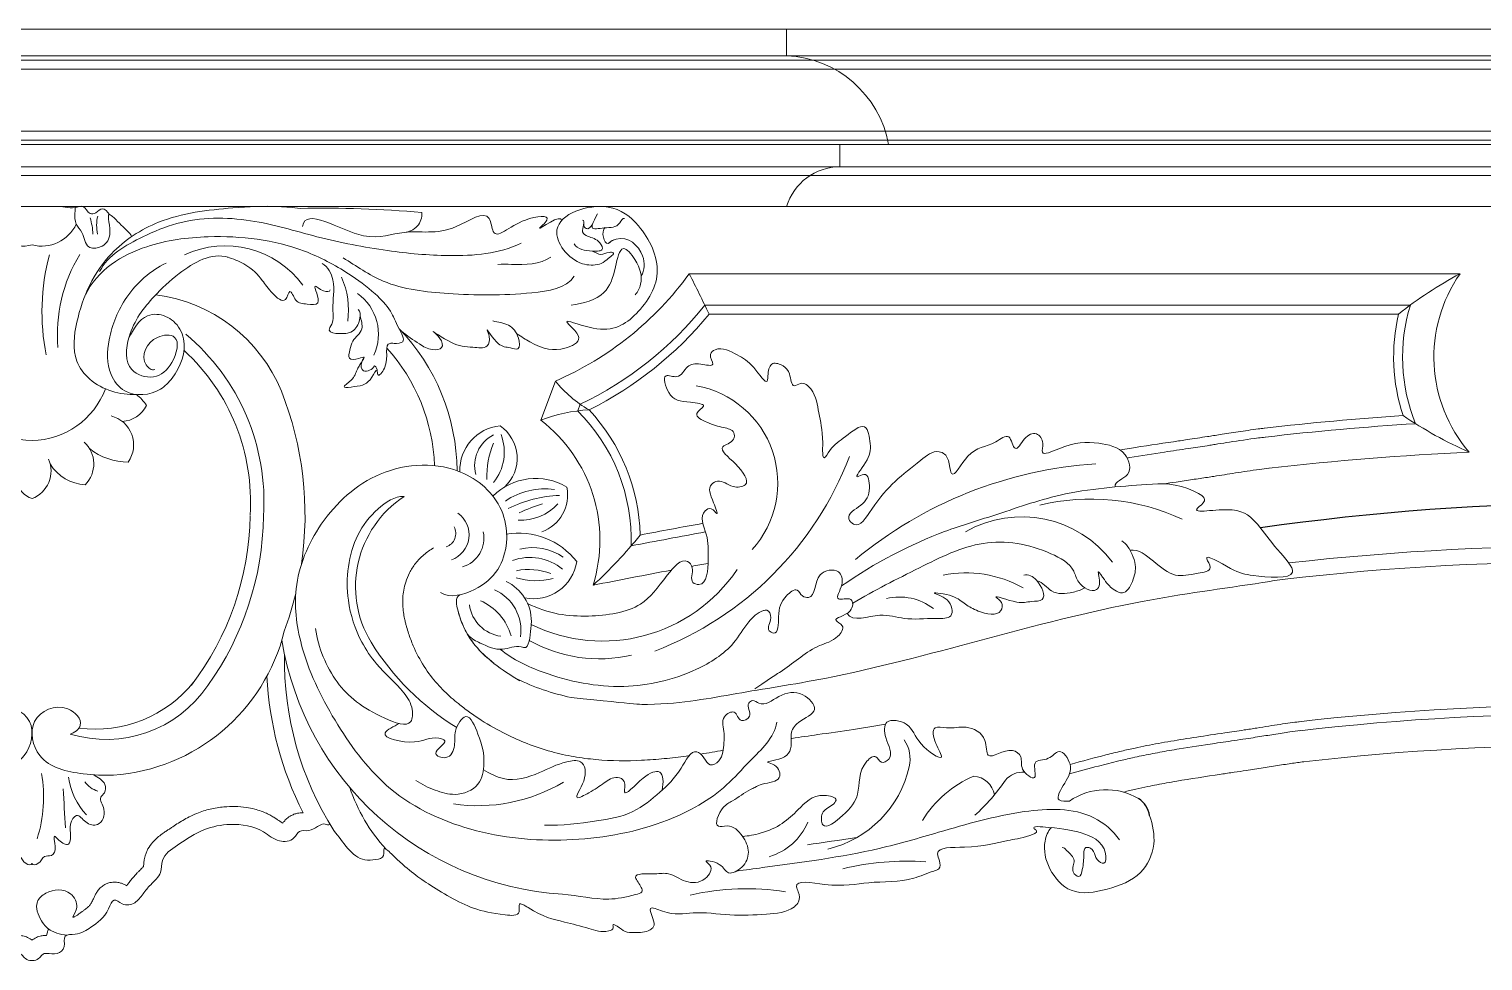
# Model space of a CAD drawing. Header units: millimetres. Extents: x 1778 to 4162, y -1209 to 580.
# Drawn here: x 2642.9 to 3000, y -200.2 to 28.7 of the extents above; entities that cross this region are included whole.
import ezdxf

# ---------------------------------------------------------------- set-up
doc = ezdxf.new("R2010")
doc.units = ezdxf.units.MM
doc.layers.add('ceco.net 173', color=7, linetype='Continuous')

msp = doc.modelspace()

# ---------------------------------------------------------------- linework, layer by layer
at = {"layer": 'ceco.net 173', "lineweight": 5}
for p, q in [((1802.56, 28.67), (2643.62, 28.67)), ((3484.69, 28.67), (2643.62, 28.67)), ((2828.98, 28.67), (2828.98, 22.12)), ((1802.56, 22.12), (2643.62, 22.12)), ((3484.69, 22.12), (2643.62, 22.12)), ((1790.82, 18.82), (2643.62, 18.82)), ((1796.05, 21.02), (2643.62, 21.02)), ((3491.2, 21.02), (2643.62, 21.02)), ((3496.43, 18.82), (2643.62, 18.82)), ((1778.33, 3.62), (2643.62, 3.62)), ((3508.91, 3.62), (2643.62, 3.62)), ((1777.51, 0.32), (2643.62, 0.32)), ((1777.73, 1.42), (2643.62, 1.42)), ((3509.52, 1.42), (2643.62, 1.42)), ((3509.74, 0.32), (2643.62, 0.32)), ((2842.06, 0.32), (2842.06, -5.13)), ((1789.48, -5.13), (2643.62, -5.13)), ((3497.77, -5.13), (2643.62, -5.13)), ((1796.8, -7.33), (2643.62, -7.33)), ((3490.45, -7.33), (2643.62, -7.33)), ((1802.56, -14.93), (2643.62, -14.93)), ((3484.69, -14.93), (2643.62, -14.93)), ((2782.01, -17.61), (2782.53, -16.74)), ((2994.4, -31.43), (2805.06, -31.43)), ((2982.2, -39.13), (2808.88, -39.13)), ((2979.32, -41.33), (2809.93, -41.33)), ((2772.18, -57.78), (2768.59, -67.39)), ((2778.27, -63.47), (2777.66, -65.12))]:
    msp.add_line(p, q, dxfattribs=at)
for centre, radius, start, end in [((2827.84, -4.49), 26.64, 10.4166, 87.5296), ((2842.24, -18.99), 13.87, 90.7462, 162.9362), ((2641.81, -22.45), 16.79, 2.5758, 16.4832), ((2669.62, -19.57), 10.12, 166.8006, 192.1372), ((2715.2, -292.86), 277.53, 84.9996, 91.1708), ((2734.83, -16.7), 4.57, 272.7983, 4.0128), ((2641.3, -15.17), 9.47, 205.3273, 284.2264), ((2645.95, -15.17), 9.47, 255.7736, 334.6727), ((2780.15, -19.37), 1.01, 169.3625, 268.8439), ((2778.72, -17.76), 2.97, 298.3598, 335.1253), ((2691.1, -48.21), 23.63, 36.1765, 115.1086), ((2700.94, -40.8), 54.87, 165.2219, 191.1192), ((2688.04, -46.41), 38.19, 148.8834, 184.7243), ((2740.87, 14.97), 79.2, 293.2829, 324.1391), ((2460.38, -207.28), 386.95, 25.3968, 27.0308), ((3041.71, -119.9), 100.33, 118.1362, 128.4496), ((3023.85, -51.89), 35.86, 145.2083, 220.7135), ((2701.66, -40.35), 19.71, 351.9871, 24.1238), ((2669.18, -74.81), 38.53, 22.1121, 82.7672), ((2716.37, -46.31), 12.36, 335.3649, 54.4556), ((2740.87, 14.97), 86.9, 295.4932, 321.4998), ((3023.85, -51.89), 43.56, 162.9631, 202.0763), ((2740.87, 14.97), 89.1, 296.3786, 320.8142), ((3023.85, -51.89), 45.76, 166.6541, 198.2951), ((2647.04, -87.36), 53.56, 356.1743, 50.1102), ((2697.24, -80.14), 50.78, 0.396, 44.0432), ((2697.24, -80.14), 45.28, 2.0035, 42.2574), ((2647.04, -87.36), 50.26, 356.1743, 47.5569), ((2726.95, -55.27), 1.46, 354.5335, 57.7234), ((2643.87, -52.86), 19.51, 200.5131, 269.2913), ((2643.38, -52.86), 19.51, 270.7087, 339.4869), ((2628.32, -90.71), 82.37, 351.5751, 21.6603), ((2795.07, -39.35), 29.39, 218.8269, 240.1813), ((2802.54, -82.84), 24.27, 317.692, 79.9029), ((2665.52, -60.75), 6.94, 272.1303, 333.9729), ((2662.39, -69.87), 11.16, 32.9622, 51.8331), ((2661.24, -73.45), 7.34, 324.9114, 75.5629), ((2782.85, -105.06), 40.28, 93.4059, 110.7313), ((2745.96, -96.86), 37.16, 342.6632, 52.481), ((2745.96, -96.86), 44.86, 358.2088, 45.0445), ((2745.96, -96.86), 47.06, 1.5337, 42.8598), ((3025.43, -746.51), 681.74, 93.78714, 96.66011), ((3039.54, 21.15), 105.53, 235.9146, 246.0281), ((2759.61, -79.65), 10.9, 95.3228, 182.1679), ((2760.9, -78.59), 8.55, 117.5274, 194.2754), ((2747.67, -75.22), 11.96, 321.273, 20.9032), ((2753.18, -76.74), 9.61, 312.4319, 55.746), ((3025.43, -746.51), 679.54, 93.53913, 96.66011), ((2651.57, -78.15), 7.23, 315.0504, 47.7463), ((2667.25, -62.29), 15.38, 231.8873, 270.0425), ((2775.82, -81.05), 20.46, 156.864, 182.5098), ((2646.31, -79.83), 7.35, 156.8362, 248.5384), ((2640.94, -79.83), 7.35, 291.4616, 23.1638), ((2657.23, -72.54), 10.73, 211.5854, 267.125), ((2767.16, -46.83), 82.68, 290.8396, 339.1138), ((2911.69, -181.05), 103.16, 93.7359, 129.6297), ((3025.43, -746.51), 671.84, 92.45367, 96.66011), ((2767.33, -96.59), 14.88, 59.0072, 134.8445), ((2769.61, -101.33), 17.08, 82.0872, 124.6027), ((2765.47, -85.74), 9.71, 290.1796, 11.315), ((2749.61, -108.26), 26.5, 123.3549, 211.1268), ((2774.29, -116.48), 30.61, 92.0729, 116.5344), ((2763.59, -79.29), 12.67, 267.4723, 316.7957), ((2782.17, -131.35), 45.33, 106.862, 114.5993), ((2903.67, -140.19), 53.43, 65.149, 103.5571), ((2627.21, -89.95), 69.98, 322.5498, 359.2274), ((2627.21, -89.95), 73.28, 324.4189, 359.2274), ((2744.42, -95.54), 6.55, 289.9395, 54.2336), ((3158.23, -2011.35), 1950.25, 100.33262, 100.7936), ((2886.73, -118.99), 27.86, 36.9176, 119.703), ((2744.28, -95.24), 3.44, 288.4941, 29.1517), ((2747.23, -96.37), 7.39, 286.7331, 11.9249), ((2763.15, -113.25), 18.1, 37.9255, 99.7336), ((2707.87, -27.32), 109.14, 312.3821, 321.2693), ((3158.23, -2011.35), 1948.05, 100.32564, 100.87197), ((2766.65, -111.59), 12.9, 54.5642, 104.2695), ((3026, -756.95), 658.63, 82.47112, 96.42256), ((2765.9, -113.77), 12.65, 50.4293, 109.6167), ((2766.8, -100.5), 10.75, 258.4914, 351.3187), ((3158.23, -2011.35), 1940.35, 100.34847, 100.46869), ((3026, -756.95), 654.78, 82.47112, 96.60341), ((2755.42, -116.82), 10.88, 359.7779, 64.5835), ((2767.37, -90.38), 16.45, 252.8468, 284.9724), ((2765.63, -119.71), 15.64, 69.5258, 101.148), ((2783.82, -81.89), 39.76, 243.7397, 326.0742), ((3158.23, -2011.35), 1940.35, 100.61887, 101.19745), ((2873.09, -133.16), 28.26, 60.3707, 101.5854), ((2628.32, -90.71), 82.37, 339.7312, 346.4719), ((2752.73, -119.1), 11.01, 352.3138, 65.9081), ((2760.02, -111.53), 9.04, 187.9144, 262.1322), ((2748.42, -123.99), 13.37, 15.6053, 66.4874), ((2856.66, -124.71), 13.88, 52.7203, 103.2022), ((2660.36, -108.12), 46.58, 273.9855, 346.1796), ((2778.63, -109.37), 74.63, 189.3314, 266.3838), ((2784.56, -126.2), 78.93, 179.082, 212.1563), ((2781.62, -88.03), 64.37, 211.8123, 238.4574), ((2782.98, -91.16), 34.86, 240.4162, 283.0423), ((2659.12, -112.17), 31.13, 262.6313, 321.2471), ((2784.56, -126.2), 83.33, 182.8079, 206.8339), ((2787.34, -80.52), 56.12, 243.8806, 258.4147), ((2661.81, -115.57), 30.24, 252.9769, 325.7494), ((3026, -756.95), 619.58, 82.47112, 96.60341), ((3026, -756.95), 617.38, 82.47112, 96.60341), ((2850.96, -150.63), 8.36, 346.9952, 34.5902), ((3026, -756.95), 609.68, 82.47112, 96.60341), ((2832.9, -146.58), 26.88, 283.4221, 347.2542), ((2613.42, -159.98), 33.06, 342.0108, 10.1053), ((2669.43, -152.77), 17, 187.7907, 223.0211), ((2661.79, -152.38), 6.47, 216.4571, 251.9806), ((2753.11, -120.78), 41.31, 261.6611, 300.6631), ((2886.07, -180.43), 27.93, 113.4598, 148.1611), ((2874.5, -160.41), 5.62, 10.0727, 85.3909), ((2844.08, -129.62), 46.7, 311.7749, 325.8803), ((2887.02, -159.45), 5.62, 85.6436, 139.6911), ((3188.97, -130.38), 538.39, 182.9306, 183.9548), ((2761.79, -144.33), 42.24, 198.3575, 222.2014), ((2907.41, -173.82), 15.67, 59.2013, 124.9213), ((2820.28, -160.06), 15.22, 286.9235, 336.4686), ((2858.52, -241.9), 66.2, 85.9791, 103.742), ((2819.14, -245.58), 63.09, 81.2643, 102.6631)]:
    msp.add_arc(centre, radius, start, end, dxfattribs=at)
at = {"layer": 'ceco.net 173'}
for centre, radius, start, end in [((3030.23, -684.47), 596.67, 82.09791, 98.17575), ((2912.24, -165.4), 5.97, 8.411, 57.6802)]:
    msp.add_arc(centre, radius, start, end, dxfattribs=at)
at = {"layer": 'ceco.net 173', "lineweight": 5}
for points, knots in [([(2762.67, -46.12), (2763.79, -46.9), (2768.68, -49.97), (2773.23, -50.69), (2780.11, -47.43), (2772.1, -41.53), (2784.34, -46.68), (2792.09, -42.55), (2799.47, -31.44), (2793.9, -19.9), (2784.73, -12.79), (2767.87, -18.35), (2776.53, -29.42), (2781.66, -29.38), (2783.02, -29.06)], [33.526084, 33.526084, 33.526084, 33.526084, 35.368001, 41.76453, 45.731498, 50.153408, 55.282468, 65.953398, 77.28588, 88.748409, 96.813434, 109.325211, 118.776399, 122.442048, 122.442048, 122.442048, 122.442048]), ([(2669.28, -61.09), (2665.27, -61.2), (2658.94, -59.5), (2653.3, -51.87), (2654.69, -39.92), (2660.83, -26.71), (2675.82, -17.02), (2690.57, -15.31), (2702.22, -14.67), (2707.75, -15.15), (2709.52, -15.38)], [0, 0, 0, 0, 10.96539, 15.941777, 24.616766, 41.73359, 54.413786, 71.317801, 81.528944, 86.335029, 86.335029, 86.335029, 86.335029]), ([(2668.09, -22.32), (2667.55, -21.16), (2665.71, -19.92), (2661.28, -14.78), (2663.67, -22.09), (2660.98, -25.08), (2656.65, -25.41), (2656.43, -21.45), (2654.16, -19.29), (2654.08, -16.95), (2654.26, -15.58), (2654.21, -15.16)], [0, 0, 0, 0, 3.498036, 7.039782, 11.592502, 14.991603, 17.546875, 21.122187, 23.370473, 25.901583, 27.075839, 27.075839, 27.075839, 27.075839]), ([(2789.19, -17.9), (2788.72, -17.68), (2787.5, -20.34), (2785.02, -19.81), (2780.08, -20.96), (2781.87, -18.22), (2782.01, -17.61)], [0, 0, 0, 0, 1.426467, 5.103318, 7.811518, 9.975132, 9.975132, 9.975132, 9.975132]), ([(2784.37, -20.11), (2783.28, -20.92), (2784.5, -25.65), (2785.99, -23.13), (2786.53, -23.13)], [1.667357, 1.667357, 1.667357, 1.667357, 5.261398, 6.743533, 6.743533, 6.743533, 6.743533]), ([(2725.2, -51.97), (2724, -54.08), (2723.19, -55.34), (2722.93, -57.17), (2719.18, -59.65), (2724.52, -58.91), (2726.34, -58.63), (2728.42, -54.32), (2728.51, -57.19), (2732.04, -52.71), (2729.66, -48.33), (2732.95, -48.57), (2735.81, -48.45), (2733.17, -44.07), (2731.88, -40.33), (2727.34, -35.6), (2720.43, -30.57), (2707.23, -23.53), (2689.75, -21.49), (2673.39, -23.6), (2662.73, -28.62), (2658.14, -33.68), (2656.73, -36.63)], [0, 0, 0, 0, 2.040091, 5.431375, 7.601112, 9.467864, 13.680511, 15.52135, 16.410133, 18.443171, 24.129729, 24.992638, 26.967127, 30.080636, 34.361976, 39.490971, 46.929907, 57.999691, 79.739057, 93.648659, 102.509934, 111.42555, 111.42555, 111.42555, 111.42555]), ([(2793.25, -31.95), (2794.16, -30.6), (2794.29, -25.89), (2789.4, -21.53), (2785.72, -23.5), (2785.14, -23.98)], [0, 0, 0, 0, 4.450289, 11.427656, 13.121958, 13.121958, 13.121958, 13.121958]), ([(2691.6, -27.32), (2693.01, -27.73), (2697.26, -29.54), (2699.92, -32.55), (2702.13, -35.88), (2705.94, -39.28), (2706.97, -34.4), (2708.35, -38.81), (2710.87, -38.77), (2715.35, -39.48), (2711.91, -32.98), (2714.78, -35.84), (2716.82, -35.95), (2716.9, -35.39)], [5.553018, 5.553018, 5.553018, 5.553018, 8.424607, 13.959308, 17.735326, 20.835904, 22.883826, 25.214745, 27.873628, 30.252003, 33.983482, 36.121598, 37.661319, 37.661319, 37.661319, 37.661319]), ([(2781.31, -25.89), (2781.99, -26.16), (2783.37, -27.15), (2784.84, -26.09), (2787.25, -26.18), (2784.6, -28.11), (2783.65, -28.86), (2783.02, -29.06)], [0, 0, 0, 0, 1.988753, 3.896924, 4.825769, 6.87503, 8.855913, 8.855913, 8.855913, 8.855913]), ([(2909.66, -83.8), (2909.49, -82.4), (2914.35, -81.3), (2912.35, -74.21), (2904.24, -72.64), (2898.95, -72.78), (2891.03, -76.57), (2892.4, -72.74), (2890.38, -69.99), (2887.21, -71.49), (2885.41, -75.36), (2884.28, -72.93), (2883.51, -70.49), (2878.61, -74.38), (2874.12, -73.57), (2869.6, -82.63), (2868.97, -78.04), (2868.44, -75.91), (2865.29, -74.5), (2858.16, -80.39), (2852.83, -84.01), (2846.61, -94.57), (2843.12, -90.71), (2848, -88.27), (2849.73, -85.11), (2848.98, -79.74), (2844.97, -82.36), (2849.41, -76.82), (2849.76, -73.9), (2848.68, -67.04), (2843.03, -71.96), (2840.34, -73.43), (2837.64, -78.08), (2838.11, -70.36), (2836.81, -66.37), (2836.21, -60.5), (2832.85, -57.7), (2830.11, -59.84), (2830.01, -55.82), (2828.34, -53.97), (2825.15, -52.81), (2824.32, -55.58), (2824.43, -59.48), (2820.51, -53.29), (2817.07, -51.56), (2812.67, -48.98), (2809.58, -51.31), (2811.99, -54.53), (2807.4, -53.35), (2804.33, -53.72), (2802.77, -57.6), (2798.03, -55.37), (2800.17, -62.5), (2803.58, -62.83), (2810.12, -63.47), (2805.46, -66.09), (2810.27, -68.34), (2812.7, -69.09), (2816.3, -69.8), (2816.15, -72.89), (2811.29, -73.91), (2816.92, -78.03), (2820.71, -83.52), (2815.15, -84.17), (2812.88, -81.69), (2809.34, -83.67), (2810.58, -86.42), (2812.47, -91.46), (2810.58, -88.64), (2807.21, -90.34), (2809.9, -96.05), (2809.71, -100.87), (2809.55, -108.51), (2804.83, -107.17), (2806.55, -104.08), (2803.63, -100.54), (2798.23, -107.17), (2793.33, -114.17), (2782.09, -115.77), (2772.73, -115.33), (2767.81, -113.64), (2765.37, -112.44)], [0.053645, 0.053645, 0.053645, 0.053645, 3.970381, 8.423895, 14.811091, 23.849069, 27.578806, 29.570453, 32.114474, 34.988862, 37.958597, 39.247248, 40.878715, 43.958423, 50.971267, 56.287677, 58.109798, 60.880897, 62.216704, 66.718165, 82.215527, 87.489326, 89.118917, 93.126251, 97.473022, 100.721872, 102.232632, 105.871659, 110.24302, 114.154601, 118.898855, 123.655324, 125.670551, 129.046287, 135.818587, 141.406571, 144.01707, 145.527802, 148.382677, 150.646166, 153.005359, 155.535589, 157.135619, 161.385325, 166.052563, 171.1027, 172.578883, 174.814451, 177.512067, 180.532685, 183.733549, 186.176313, 189.964419, 195.300382, 198.300781, 200.518356, 203.481138, 207.416023, 209.945174, 211.425878, 214.306073, 219.037957, 224.212713, 226.932658, 230.609626, 232.088679, 236.284862, 238.733535, 240.337562, 241.796177, 247.043694, 252.712115, 258.655861, 260.031654, 263.340301, 265.079794, 270.527502, 279.343619, 291.222296, 297.914934, 305.233522, 305.233522, 305.233522, 305.233522]), ([(2910.91, -74.73), (2911.7, -74.59), (2912.48, -74.46), (2916.97, -73.73), (2920.56, -73.19), (2925.13, -72.51), (2926.25, -72.35), (2928.22, -72.05), (2929.07, -71.92), (2930.73, -71.67), (2931.53, -71.55), (2932.83, -71.35), (2933.33, -71.27), (2934.37, -71.1), (2934.9, -71.02), (2936.85, -70.71), (2938.34, -70.48), (2941.48, -70.01), (2943.13, -69.77), (2945.32, -69.49), (2945.8, -69.43), (2946.28, -69.38)], [183.234779, 183.234779, 183.234779, 183.234779, 185.192439, 185.192439, 194.596904, 194.596904, 197.683903, 197.683903, 200.104743, 200.104743, 202.419475, 202.419475, 203.873268, 203.873268, 205.327061, 205.327061, 209.109912, 209.109912, 212.892762, 212.892762, 213.920806, 213.920806, 213.920806, 213.920806]), ([(2912.64, -76.67), (2912.84, -76.63), (2913.05, -76.6), (2916.18, -76.08), (2919.03, -75.65), (2923.81, -74.93), (2925.79, -74.64), (2929.27, -74.12), (2930.79, -73.89), (2932.72, -73.59), (2933.15, -73.52), (2934.04, -73.38), (2934.49, -73.31), (2935.86, -73.1), (2936.81, -72.94), (2939.99, -72.45), (2942.36, -72.09), (2945.43, -71.7), (2945.98, -71.63), (2946.54, -71.56)], [184.374276, 184.374276, 184.374276, 184.374276, 184.893064, 184.893064, 192.318813, 192.318813, 197.722072, 197.722072, 202.056483, 202.056483, 203.312098, 203.312098, 204.567713, 204.567713, 207.078943, 207.078943, 212.710936, 212.710936, 213.920806, 213.920806, 213.920806, 213.920806]), ([(2921.51, -83.06), (2922.56, -82.9), (2923.61, -82.75), (2926, -82.39), (2927.34, -82.19), (2929.91, -81.81), (2931.15, -81.62), (2932.89, -81.36), (2933.41, -81.28), (2934.76, -81.07), (2935.63, -80.93), (2937.4, -80.65), (2938.31, -80.5), (2941.12, -80.07), (2943.08, -79.77), (2945.89, -79.4), (2946.66, -79.3), (2947.45, -79.21)], [191.034805, 191.034805, 191.034805, 191.034805, 193.854799, 193.854799, 197.549204, 197.549204, 201.013861, 201.013861, 202.488327, 202.488327, 204.900345, 204.900345, 207.312363, 207.312363, 212.136399, 212.136399, 213.920806, 213.920806, 213.920806, 213.920806]), ([(2913.38, -99.36), (2915.46, -98.96), (2919.17, -102.16), (2924.23, -106.24), (2928.75, -105.17), (2934.09, -104.35), (2930.36, -99.23), (2939.04, -104.72), (2943.54, -105.69), (2956.83, -106.9), (2948.65, -98.44), (2945.01, -93.05), (2939.75, -87.85), (2926.64, -90.99), (2932.88, -86.89), (2925.58, -82.68), (2914.91, -83.35), (2897.27, -84.62), (2881.2, -90.53), (2864.11, -95.49), (2850.58, -102.43), (2842.45, -108.12)], [0, 0, 0, 0, 5.770884, 11.562446, 16.599618, 19.594479, 21.673504, 27.428209, 32.689815, 41.525993, 47.57007, 54.806743, 61.322447, 69.058769, 71.336092, 74.341313, 85.140874, 104.623438, 120.128576, 131.667575, 154.578198, 154.578198, 154.578198, 154.578198]), ([(2913.38, -99.36), (2915.46, -98.96), (2919.17, -102.16), (2924.23, -106.24), (2928.75, -105.17), (2934.09, -104.35), (2930.36, -99.23), (2939.04, -104.72), (2943.54, -105.69), (2956.83, -106.9), (2948.65, -98.44), (2945.01, -93.05), (2939.75, -87.85), (2926.64, -90.99), (2932.88, -86.89), (2925.58, -82.68), (2914.91, -83.35), (2897.27, -84.62), (2881.2, -90.53), (2864.11, -95.49), (2850.58, -102.43), (2842.45, -108.12)], [0, 0, 0, 0, 5.770884, 11.562446, 16.599618, 19.594479, 21.673504, 27.428209, 32.689815, 41.525993, 47.57007, 54.806743, 61.322447, 69.058769, 71.336092, 74.341313, 85.140874, 104.623438, 120.128576, 131.667575, 154.578198, 154.578198, 154.578198, 154.578198]), ([(2742.28, -98.76), (2741.45, -99.23), (2740.63, -99.79), (2739.12, -101.08), (2738.43, -101.81), (2737.24, -103.33), (2736.75, -104.12), (2735.96, -105.67), (2735.65, -106.43), (2735.19, -107.87), (2735.04, -108.54), (2734.81, -109.8), (2734.75, -110.38), (2734.65, -111.79), (2734.67, -112.56), (2734.76, -113.91), (2734.84, -114.49), (2735, -115.54), (2735.1, -116), (2735.27, -116.77), (2735.35, -117.09), (2735.5, -117.68), (2735.57, -117.93), (2735.79, -118.73), (2735.95, -119.25), (2736.46, -120.8), (2736.84, -121.81), (2738.03, -124.6), (2738.94, -126.31), (2740.96, -129.44), (2742.06, -130.87), (2744.32, -133.42), (2745.48, -134.56), (2747.2, -136.08), (2747.78, -136.56), (2748.8, -137.39), (2749.25, -137.74), (2750.16, -138.44), (2750.62, -138.78), (2752.03, -139.79), (2752.99, -140.44), (2755.93, -142.33), (2757.97, -143.49), (2761.78, -145.38), (2763.5, -146.14), (2767.2, -147.59), (2769.18, -148.25), (2772.12, -149.06), (2773.04, -149.29), (2774.89, -149.7), (2775.8, -149.88), (2778.55, -150.36), (2780.36, -150.59), (2786.01, -151.1), (2789.76, -151.11), (2795.27, -150.85), (2797.12, -150.71), (2800.76, -150.36), (2802.55, -150.14), (2804.56, -149.87), (2804.81, -149.84), (2805.06, -149.81)], [0, 0, 0, 0, 0.282214, 0.282214, 0.564428, 0.564428, 0.846642, 0.846642, 1.128857, 1.128857, 1.411071, 1.411071, 1.693285, 1.693285, 2.159631, 2.159631, 2.625978, 2.625978, 3.092324, 3.092324, 3.493326, 3.493326, 3.903028, 3.903028, 4.736544, 4.736544, 6.403575, 6.403575, 9.501887, 9.501887, 12.600199, 12.600199, 15.698511, 15.698511, 17.267688, 17.267688, 18.532629, 18.532629, 19.79757, 19.79757, 22.327452, 22.327452, 27.387215, 27.387215, 31.402864, 31.402864, 35.7633, 35.7633, 37.745881, 37.745881, 39.728462, 39.728462, 43.693623, 43.693623, 52.223677, 52.223677, 56.686111, 56.686111, 61.148545, 61.148545, 61.782568, 61.782568, 61.782568, 61.782568]), ([(2758.73, -123.69), (2761.74, -126.25), (2771.62, -130.81), (2788.42, -134.2), (2804.87, -130.31), (2815.46, -123.79), (2819.06, -117.25), (2821.96, -114.48), (2824.62, -113.81), (2825.64, -116.48), (2823.74, -118.75), (2827.03, -120.52), (2826.82, -114.36), (2827.66, -111.44), (2831.58, -108.16), (2832.55, -110.75), (2836.31, -111.47), (2835.34, -104.59), (2842.09, -103.62), (2843.19, -107.79), (2840.15, -112.33), (2845.54, -110.37), (2845.23, -115.41), (2839.35, -116.04), (2843.65, -117.91), (2841, -121.62), (2835.19, -122.88), (2830.08, -127.72), (2826.19, -129.98), (2821.17, -133.41)], [0, 0, 0, 0, 10.787131, 29.08547, 45.720034, 55.900632, 61.687631, 65.815402, 66.58776, 68.540407, 71.396856, 72.521199, 76.284766, 81.292574, 84.029303, 85.806614, 87.157605, 92.841605, 96.935728, 99.874532, 103.13061, 105.904824, 108.424461, 112.229072, 114.035467, 116.581673, 121.156376, 131.113693, 134.117063, 134.117063, 134.117063, 134.117063]), ([(2776.07, -135.49), (2792.84, -137.3), (2803.57, -137.06), (2814.72, -134.69), (2843.05, -130.47), (2876.47, -121.5), (2913.12, -111.73), (2937.54, -108.62), (2949.1, -106.76), (2950.71, -106.51)], [53.334407, 53.334407, 53.334407, 53.334407, 55.857146, 80.640841, 102.895251, 139.265994, 175.497495, 202.606749, 206.959872, 206.959872, 206.959872, 206.959872]), ([(2890.5, -106.87), (2891.91, -107.2), (2894.08, -110.34), (2898.22, -110.05), (2901.46, -109.07), (2902.22, -108.58)], [0, 0, 0, 0, 3.945469, 8.807308, 11.146375, 11.146375, 11.146375, 11.146375]), ([(2748.7, -110.3), (2747.51, -110.96), (2748.1, -114.16), (2749.03, -116.78), (2749.51, -117.85)], [0, 0, 0, 0, 3.69727, 6.633446, 6.633446, 6.633446, 6.633446]), ([(2748.7, -110.3), (2747.51, -110.96), (2749.09, -119.55), (2754.77, -125.79), (2761.22, -130.12), (2763.49, -131.4)], [0, 0, 0, 0, 3.69727, 17.820119, 24.872844, 24.872844, 24.872844, 24.872844]), ([(2750.59, -119.99), (2751.7, -121.19), (2754.54, -122.53), (2758.91, -124.54), (2762.73, -122.43), (2765.3, -123.68), (2766.1, -120.21), (2766.08, -118.69), (2766.27, -117.18), (2766.3, -116.87)], [3.030164, 3.030164, 3.030164, 3.030164, 5.766456, 10.804695, 15.046524, 16.199108, 18.220543, 21.137534, 21.892151, 21.892151, 21.892151, 21.892151]), ([(2821.21, -157.63), (2821.73, -157.27), (2823.64, -156.35), (2828.17, -156.34), (2826.91, -152.07), (2822.67, -151.2), (2830.22, -150.79), (2830.16, -146.83), (2829.99, -143.75), (2831.9, -140.96), (2837.68, -139.07), (2832.54, -133.52), (2827.26, -134.58), (2823.2, -138.06), (2820.85, -135.92), (2818.73, -137.33), (2821.06, -140.04), (2817.3, -141.99), (2816.54, -138.16), (2812.49, -140.5), (2813.89, -143.78), (2813.43, -147.36), (2813.49, -150.65), (2809.98, -152.75), (2808.8, -150.23), (2805.96, -147.48), (2802.53, -154.48), (2798.02, -158.73), (2791.16, -164.43), (2781.09, -166.06), (2773.79, -167.06), (2769.53, -166.84)], [153.237789, 153.237789, 153.237789, 153.237789, 155.056929, 159.127921, 162.062095, 163.667381, 167.534235, 171.881923, 172.860872, 175.940062, 180.580167, 184.760408, 190.164469, 194.811449, 196.312302, 197.376586, 200.317982, 202.325893, 204.752307, 207.089936, 210.843488, 212.884604, 217.120702, 219.201957, 221.353372, 223.424725, 228.50432, 235.686159, 243.076704, 251.437602, 263.095216, 263.095216, 263.095216, 263.095216]), ([(2634.29, -144.48), (2633.21, -144.23), (2630.25, -141.94), (2635.89, -136.08), (2645.14, -140.39), (2642.34, -152.23), (2632.49, -154.32), (2626.05, -154.7), (2623.65, -154.59)], [0, 0, 0, 0, 3.033188, 7.605926, 15.520843, 23.171395, 33.714365, 40.252466, 40.252466, 40.252466, 40.252466]), ([(2652.96, -144.48), (2654.04, -144.23), (2657, -141.94), (2651.36, -136.08), (2642.11, -140.39), (2644.91, -152.23), (2654.76, -154.32), (2661.2, -154.7), (2663.6, -154.59)], [0, 0, 0, 0, 3.033188, 7.605926, 15.520843, 23.171395, 33.714365, 40.252466, 40.252466, 40.252466, 40.252466]), ([(2898.44, -160.97), (2897.6, -161.05), (2894.35, -161.13), (2897.73, -155.97), (2899.63, -152.53), (2896.07, -147.36), (2893.53, -151.22), (2888.78, -150.47), (2891.23, -156.85), (2885.99, -153.29), (2887.15, -150.12), (2883.48, -147.12), (2877.68, -152.01), (2878.4, -144.71), (2873.16, -142.16), (2869.24, -143.33), (2864.48, -142.19), (2865.24, -146.8), (2868.67, -152.06), (2860.53, -146.73), (2859.98, -141.79), (2852.78, -140.32), (2852.98, -146.14), (2855.76, -149.87), (2852.04, -152.08), (2850.99, -149.19), (2846.27, -152.78), (2847.49, -159.15), (2843.77, -163.9), (2837.56, -168.84), (2837.3, -163.25), (2839.74, -162.51), (2841.97, -160.15), (2835.8, -158.7), (2831.04, -164.17), (2826.02, -168.33), (2819.59, -169.54), (2818.18, -169.64)], [0, 0, 0, 0, 2.304964, 6.285037, 10.641683, 14.392307, 17.241436, 20.396128, 23.585463, 26.845393, 29.621598, 31.963546, 37.456564, 40.813073, 45.972479, 50.307349, 52.844079, 56.330852, 59.645825, 65.068123, 70.546897, 74.881245, 78.308613, 83.138833, 84.916294, 86.648656, 88.866568, 96.545719, 102.370947, 107.23091, 109.816092, 112.733305, 114.072131, 116.864321, 123.538961, 133.511629, 136.695932, 136.695932, 136.695932, 136.695932]), ([(2830.09, -145.6), (2830.16, -145.59), (2830.22, -145.58), (2832.38, -145.24), (2834.5, -144.94), (2839.52, -144.21), (2842.45, -143.79), (2846.74, -143.14), (2848.06, -142.94), (2850.7, -142.52), (2851.99, -142.3), (2853.29, -142.08)], [84.876084, 84.876084, 84.876084, 84.876084, 85.073892, 85.073892, 91.149502, 91.149502, 99.353464, 99.353464, 102.975854, 102.975854, 106.494918, 106.494918, 106.494918, 106.494918]), ([(2898.61, -151.95), (2901.65, -151.12), (2904.59, -150.33), (2908.71, -149.29), (2909.99, -148.98), (2912.37, -148.42), (2913.49, -148.16), (2915.53, -147.72), (2916.47, -147.53), (2918.38, -147.15), (2919.35, -146.96), (2921.33, -146.6), (2922.34, -146.43), (2925.42, -145.9), (2927.55, -145.57), (2931.96, -144.89), (2934.25, -144.55), (2938.17, -143.97), (2939.76, -143.74), (2941.89, -143.41), (2942.4, -143.33), (2943.45, -143.17), (2943.97, -143.09), (2945.51, -142.84), (2946.5, -142.69), (2948.4, -142.39), (2949.31, -142.25), (2951.05, -141.98), (2951.88, -141.86), (2953.44, -141.64), (2954.17, -141.55), (2954.86, -141.47)], [157.260977, 157.260977, 157.260977, 157.260977, 166.121241, 166.121241, 170.182163, 170.182163, 173.863824, 173.863824, 177.079311, 177.079311, 180.294799, 180.294799, 183.510286, 183.510286, 189.941261, 189.941261, 196.372237, 196.372237, 200.592612, 200.592612, 201.929442, 201.929442, 203.266271, 203.266271, 205.93993, 205.93993, 208.613588, 208.613588, 211.287247, 211.287247, 213.920806, 213.920806, 213.920806, 213.920806]), ([(2898.49, -154.27), (2900.93, -153.6), (2903.29, -152.95), (2907.28, -151.91), (2908.94, -151.5), (2911.71, -150.83), (2912.84, -150.57), (2914.7, -150.15), (2915.44, -149.99), (2916.91, -149.68), (2917.64, -149.54), (2919.13, -149.25), (2919.89, -149.1), (2922.2, -148.68), (2923.79, -148.41), (2928.2, -147.69), (2931.11, -147.25), (2935.96, -146.52), (2937.79, -146.25), (2940.6, -145.83), (2941.54, -145.69), (2943.19, -145.44), (2943.92, -145.32), (2945.33, -145.1), (2946.03, -144.99), (2947.37, -144.78), (2948.02, -144.67), (2950.06, -144.35), (2951.37, -144.15), (2953.49, -143.86), (2954.34, -143.74), (2955.12, -143.65)], [156.584546, 156.584546, 156.584546, 156.584546, 163.654906, 163.654906, 168.893187, 168.893187, 172.627465, 172.627465, 175.155295, 175.155295, 177.683126, 177.683126, 180.210957, 180.210957, 185.266618, 185.266618, 193.84158, 193.84158, 198.816347, 198.816347, 201.263469, 201.263469, 203.093317, 203.093317, 204.923166, 204.923166, 206.753014, 206.753014, 210.85303, 210.85303, 213.920806, 213.920806, 213.920806, 213.920806]), ([(2754.51, -153.25), (2756.1, -154.12), (2760.36, -156.65), (2768.1, -154.4), (2773.34, -151.4), (2779.39, -150.56), (2780.11, -155.77), (2775.96, -161.27), (2781.33, -158.52), (2783.71, -156.77), (2786.82, -154.63), (2789.71, -155.97), (2788.33, -161.07), (2793.31, -154.92), (2798.67, -152.59), (2798.78, -156.34), (2798.42, -158.27)], [0.895504, 0.895504, 0.895504, 0.895504, 5.784085, 13.976059, 20.502731, 23.600335, 27.953067, 31.937744, 34.731177, 38.847724, 42.059429, 43.752631, 46.122032, 51.319193, 55.220878, 59.417314, 59.417314, 59.417314, 59.417314]), ([(2911.7, -158.75), (2911.72, -158.75), (2911.74, -158.74), (2912.78, -158.49), (2913.77, -158.25), (2915.76, -157.8), (2916.74, -157.59), (2918.45, -157.23), (2919.19, -157.08), (2921.51, -156.63), (2923.13, -156.34), (2928.17, -155.48), (2931.8, -154.93), (2936.77, -154.19), (2937.84, -154.03), (2939.9, -153.72), (2940.88, -153.58), (2942.55, -153.32), (2943.24, -153.22), (2944.64, -153), (2945.35, -152.89), (2946.73, -152.68), (2947.4, -152.57), (2949.46, -152.24), (2950.76, -152.04), (2953.16, -151.68), (2954.25, -151.52), (2955.51, -151.36), (2955.78, -151.33), (2956.04, -151.3)], [168.166172, 168.166172, 168.166172, 168.166172, 168.227131, 168.227131, 171.607692, 171.607692, 175.102286, 175.102286, 177.797357, 177.797357, 183.284224, 183.284224, 194.211411, 194.211411, 197.148193, 197.148193, 199.732916, 199.732916, 201.506031, 201.506031, 203.279146, 203.279146, 205.052261, 205.052261, 208.93271, 208.93271, 212.813159, 212.813159, 213.920806, 213.920806, 213.920806, 213.920806]), ([(2773.92, -183.85), (2777.71, -184.18), (2784.01, -185.63), (2789.85, -184.5), (2794.16, -183.31), (2792.71, -181.22), (2790.9, -178.53), (2796.61, -179.04), (2800.31, -178.32), (2804.11, -181.25), (2808.77, -181.1), (2811.22, -177.23), (2808.03, -175.16), (2813.28, -176.1), (2814.37, -179.53), (2818.62, -177.27), (2820.15, -173.43), (2818.32, -169.33), (2815.43, -166.5), (2810.72, -167.95), (2812.79, -162.32), (2816.38, -160.68), (2818.87, -158.61), (2820.85, -157.77), (2821.21, -157.63)], [0, 0, 0, 0, 10.385781, 16.442925, 17.981019, 20.260239, 21.46838, 25.809939, 28.951535, 33.076504, 37.51934, 40.630669, 41.814959, 44.813587, 47.630309, 50.820011, 54.475246, 58.342883, 62.412506, 64.365914, 68.680524, 71.247251, 76.026399, 77.087328, 77.087328, 77.087328, 77.087328]), ([(2671, -177.01), (2671.02, -176.91), (2671.04, -176.73), (2671.08, -176.27), (2671.11, -175.99), (2671.21, -175.29), (2671.28, -174.88), (2671.45, -174.27), (2671.5, -174.11), (2671.6, -173.81), (2671.66, -173.67), (2671.84, -173.23), (2671.97, -172.96), (2672.45, -172.09), (2672.84, -171.57), (2673.63, -170.66), (2674.04, -170.27), (2674.83, -169.6), (2675.22, -169.3), (2675.91, -168.8), (2676.22, -168.59), (2676.75, -168.23), (2676.97, -168.08), (2677.42, -167.78), (2677.64, -167.63), (2678.31, -167.18), (2678.77, -166.88), (2680.17, -165.98), (2681.15, -165.39), (2682.81, -164.54), (2683.43, -164.24), (2684.62, -163.76), (2685.16, -163.56), (2686.26, -163.21), (2686.81, -163.06), (2688.49, -162.66), (2689.63, -162.48), (2691.68, -162.3), (2692.58, -162.27), (2694.42, -162.31), (2695.35, -162.38), (2696.96, -162.62), (2697.64, -162.76), (2698.86, -163.07), (2699.39, -163.23), (2700.35, -163.58), (2700.79, -163.76), (2701.59, -164.13), (2701.96, -164.31), (2702.63, -164.69), (2702.94, -164.88), (2703.49, -165.23), (2703.74, -165.4), (2704.33, -165.81), (2704.64, -166.02), (2705.01, -166.24), (2705.12, -166.31), (2705.21, -166.35)], [39.004932, 39.004932, 39.004932, 39.004932, 39.614487, 39.614487, 40.224041, 40.224041, 40.833595, 40.833595, 41.032321, 41.032321, 41.231047, 41.231047, 41.628498, 41.628498, 42.570071, 42.570071, 43.511644, 43.511644, 44.453217, 44.453217, 45.29318, 45.29318, 45.986528, 45.986528, 46.679875, 46.679875, 48.06657, 48.06657, 50.83996, 50.83996, 52.413229, 52.413229, 53.682812, 53.682812, 54.952395, 54.952395, 57.491562, 57.491562, 59.481773, 59.481773, 61.471985, 61.471985, 62.91736, 62.91736, 64.0504, 64.0504, 64.992637, 64.992637, 65.804122, 65.804122, 66.497142, 66.497142, 67.190163, 67.190163, 68.392431, 68.392431, 69.082603, 69.082603, 69.082603, 69.082603]), ([(2705.21, -166.35), (2705.33, -166.18), (2705.48, -165.99), (2705.89, -165.55), (2706.14, -165.3), (2706.63, -164.91), (2706.81, -164.78), (2707.17, -164.57), (2707.34, -164.48), (2707.66, -164.33), (2707.82, -164.26), (2708.28, -164.09), (2708.57, -164.01), (2709.09, -163.9), (2709.32, -163.87), (2709.79, -163.83), (2710.02, -163.82), (2710.2, -163.82)], [74.615624, 74.615624, 74.615624, 74.615624, 74.918165, 74.918165, 75.220707, 75.220707, 75.372602, 75.372602, 75.486622, 75.486622, 75.600642, 75.600642, 75.828682, 75.828682, 76.056721, 76.056721, 76.343615, 76.343615, 76.343615, 76.343615]), ([(2705.21, -166.35), (2705.33, -166.18), (2705.48, -165.99), (2705.89, -165.55), (2706.14, -165.3), (2706.63, -164.91), (2706.81, -164.78), (2707.17, -164.57), (2707.34, -164.48), (2707.66, -164.33), (2707.82, -164.26), (2708.28, -164.09), (2708.57, -164.01), (2709.09, -163.9), (2709.32, -163.87), (2709.79, -163.83), (2710.02, -163.82), (2710.2, -163.82)], [74.615624, 74.615624, 74.615624, 74.615624, 74.918165, 74.918165, 75.220707, 75.220707, 75.372602, 75.372602, 75.486622, 75.486622, 75.600642, 75.600642, 75.828682, 75.828682, 76.056721, 76.056721, 76.343615, 76.343615, 76.343615, 76.343615]), ([(2910.72, -170.47), (2909.16, -168.2), (2902.31, -162.37), (2885.42, -163.01), (2868.47, -168), (2847.28, -174.15), (2830.69, -176.23), (2818.84, -177.88), (2816.72, -178.14)], [0, 0, 0, 0, 7.500358, 23.129141, 42.795742, 56.545109, 82.937581, 88.698189, 88.698189, 88.698189, 88.698189]), ([(2643.65, -200.08), (2642.12, -200.21), (2641.33, -198.46), (2639.71, -198.27), (2637.48, -198.83), (2635.2, -197), (2636.23, -193.56), (2631.91, -193.92), (2628.69, -191.55), (2625.25, -189.29), (2623.76, -184.41), (2621.21, -186.79), (2618.16, -186.29), (2616.38, -183.71), (2614.38, -181.24), (2611.64, -178.98), (2612.03, -174.54), (2607.06, -171.24), (2601.88, -167.69), (2594.33, -166.22), (2587.59, -167.36), (2583.43, -171.2), (2579.32, -170.81), (2578.11, -167.84), (2574.77, -168.78), (2572.48, -165.86), (2570.88, -166.91), (2570.42, -166.72)], [0, 0, 0, 0, 1.76544, 3.143924, 5.670598, 8.029894, 10.330667, 12.427785, 16.41157, 22.197943, 24.512352, 26.504216, 29.296643, 32.019259, 34.684299, 38.187361, 40.89248, 45.663916, 52.631817, 58.507461, 66.131576, 70.211032, 73.518946, 75.419139, 77.542747, 81.428876, 82.60638, 82.60638, 82.60638, 82.60638]), ([(2643.6, -200.08), (2645.13, -200.21), (2645.92, -198.46), (2647.54, -198.27), (2649.77, -198.83), (2652.05, -197), (2651.02, -193.56), (2655.34, -193.92), (2658.56, -191.55), (2662, -189.29), (2663.49, -184.41), (2666.04, -186.79), (2669.09, -186.29), (2670.87, -183.71), (2672.87, -181.24), (2675.61, -178.98), (2675.22, -174.54), (2680.19, -171.24), (2685.37, -167.69), (2692.92, -166.22), (2699.66, -167.36), (2703.82, -171.2), (2707.93, -170.81), (2709.14, -167.84), (2712.48, -168.78), (2714.77, -165.86), (2716.37, -166.91), (2716.82, -166.72)], [0, 0, 0, 0, 1.76544, 3.143924, 5.670598, 8.029894, 10.330667, 12.427785, 16.41157, 22.197943, 24.512352, 26.504216, 29.296643, 32.019259, 34.684299, 38.187361, 40.89248, 45.663916, 52.631817, 58.507461, 66.131576, 70.211032, 73.518946, 75.419139, 77.542747, 81.428876, 82.60638, 82.60638, 82.60638, 82.60638]), ([(2717.74, -168.21), (2719.04, -169.63), (2720.71, -172.5), (2724.61, -175.77), (2727.78, -175.39), (2730.45, -174.9), (2729.66, -171.74), (2735.62, -177.56), (2740.22, -181.01), (2751.04, -187.5), (2757.44, -188.62), (2763.92, -189.36), (2762.82, -185.39), (2768.69, -189.35), (2772.97, -190.28), (2780.15, -192.06), (2783.82, -193.44), (2786.66, -192.43), (2786.1, -190.99), (2788.09, -191.98), (2789.05, -193.26), (2792.22, -193.2), (2794.63, -193.27), (2796.67, -191.7), (2796.22, -189.74), (2794.68, -186.34), (2800.74, -189.3), (2806.18, -187.87), (2815.15, -189.17), (2823.27, -188.87), (2829.52, -188.32), (2832.33, -185.56), (2832.09, -183.63), (2830.4, -180.02), (2841.58, -182.47), (2848.52, -180.53), (2858.71, -180.99), (2863.72, -178.49), (2866.81, -177.7), (2866.65, -175.64), (2865.09, -172.09), (2875.53, -172.75), (2882.02, -170.66), (2886.81, -170.14), (2890.99, -168.59), (2888.64, -166.97), (2896.94, -167.71), (2900.38, -168.31), (2907.6, -170.91), (2907.45, -177.02), (2904.84, -175.26), (2904.71, -173.5), (2903.64, -172.43), (2902.08, -172.14), (2901.94, -175.04), (2901.91, -176.71), (2901.02, -180.24), (2898.61, -178), (2900.37, -175.28), (2898.21, -173.65), (2897.12, -172.31), (2896.71, -172.38)], [83.822469, 83.822469, 83.822469, 83.822469, 88.905273, 93.524966, 95.984742, 97.939123, 99.442839, 101.437416, 112.085339, 123.498112, 130.729719, 133.937514, 135.608846, 137.685788, 146.424937, 152.062368, 156.544205, 157.77872, 158.426997, 159.378593, 161.546665, 163.611537, 167.180952, 168.136744, 170.026181, 172.336848, 175.107545, 181.916746, 190.116922, 198.368892, 204.782788, 206.199315, 208.448616, 209.633759, 215.912969, 225.818369, 235.865405, 240.639653, 241.847479, 243.6574, 245.231245, 251.430693, 261.237323, 266.273938, 268.042136, 268.717627, 271.905113, 279.306478, 286.403007, 288.619657, 290.344235, 292.260981, 293.437134, 294.316078, 295.780997, 299.29384, 301.052688, 302.664745, 305.204923, 308.019723, 309.159725, 309.159725, 309.159725, 309.159725]), ([(2894.02, -167.48), (2893.14, -168.31), (2891.79, -171.88), (2893.12, -177.98), (2898.87, -184.42), (2908.01, -182.79), (2916.27, -179.73), (2920, -171.77), (2918.9, -166.76), (2918.14, -164.53)], [0, 0, 0, 0, 3.324857, 9.625593, 16.379064, 24.39244, 32.748437, 39.670797, 46.140592, 46.140592, 46.140592, 46.140592]), ([(2666.89, -181.75), (2667.01, -181.58), (2667.17, -181.38), (2667.56, -180.86), (2667.77, -180.57), (2668.22, -180.01), (2668.45, -179.73), (2668.91, -179.2), (2669.14, -178.95), (2669.52, -178.54), (2669.68, -178.38), (2669.97, -178.08), (2670.11, -177.95), (2670.5, -177.56), (2670.72, -177.34), (2670.92, -177.12), (2670.97, -177.06), (2671, -177.01)], [31.254532, 31.254532, 31.254532, 31.254532, 31.995519, 31.995519, 32.836973, 32.836973, 33.678426, 33.678426, 34.416621, 34.416621, 34.888302, 34.888302, 35.359984, 35.359984, 36.388304, 36.388304, 36.847636, 36.847636, 36.847636, 36.847636]), ([(2653.61, -189.46), (2653.7, -189.46), (2653.76, -189.46), (2653.8, -189.46), (2653.82, -189.46), (2653.88, -189.45), (2653.92, -189.44), (2654.07, -189.37), (2654.18, -189.32), (2654.49, -189.13), (2654.69, -189), (2655.07, -188.73), (2655.21, -188.62), (2655.48, -188.43), (2655.58, -188.35), (2655.78, -188.21), (2655.88, -188.14), (2656.16, -187.93), (2656.34, -187.81), (2656.82, -187.44), (2657.09, -187.23), (2657.54, -186.82), (2657.72, -186.64), (2658.04, -186.25), (2658.18, -186.04), (2658.34, -185.74), (2658.37, -185.68), (2658.43, -185.57), (2658.45, -185.53), (2658.53, -185.34), (2658.61, -185.17), (2658.79, -184.74), (2658.9, -184.5), (2659.15, -183.98), (2659.29, -183.72), (2659.62, -183.2), (2659.81, -182.93), (2660.26, -182.41), (2660.52, -182.16), (2661.11, -181.7), (2661.44, -181.49), (2662.12, -181.18), (2662.44, -181.07), (2663, -180.94), (2663.23, -180.9), (2663.68, -180.86), (2663.89, -180.86), (2664.51, -180.88), (2664.87, -180.95), (2665.48, -181.1), (2665.73, -181.19), (2666.16, -181.37), (2666.34, -181.45), (2666.64, -181.61), (2666.77, -181.69), (2666.89, -181.75)], [12.108655, 12.108655, 12.108655, 12.108655, 12.43805, 12.43805, 12.865714, 12.865714, 13.845773, 13.845773, 14.825831, 14.825831, 15.80589, 15.80589, 16.34184, 16.34184, 16.682457, 16.682457, 17.023073, 17.023073, 17.704306, 17.704306, 19.066773, 19.066773, 20.429239, 20.429239, 21.791705, 21.791705, 22.079107, 22.079107, 22.311719, 22.311719, 22.776942, 22.776942, 23.242165, 23.242165, 23.602446, 23.602446, 23.895146, 23.895146, 24.12908, 24.12908, 24.323758, 24.323758, 24.469061, 24.469061, 24.565209, 24.565209, 24.661357, 24.661357, 24.86678, 24.86678, 25.072204, 25.072204, 25.277627, 25.277627, 25.48065, 25.48065, 25.48065, 25.48065]), ([(2653.61, -189.46), (2654.04, -188.71), (2655.19, -186.81), (2652.99, -182.33), (2647.69, -182.58), (2644, -186.03), (2645.54, -190.26), (2647.68, -192.61), (2648.78, -192.97), (2649.74, -193.36)], [0, 0, 0, 0, 2.364072, 5.681571, 11.228643, 13.926874, 18.274341, 21.547998, 22.187944, 22.187944, 22.187944, 22.187944]), ([(2647.22, -193.97), (2647.25, -193.74), (2647.31, -193.48), (2647.47, -192.93), (2647.58, -192.65), (2647.73, -192.34)], [9.7512579, 9.7512579, 9.7512579, 9.7512579, 9.9489901, 9.9489901, 10.1213993, 10.1213993, 10.1213993, 10.1213993]), ([(2643.62, -195.07), (2643.56, -195.02), (2643.49, -194.98), (2643.05, -194.68), (2642.64, -194.48), (2641.85, -194.19), (2641.46, -194.09), (2640.78, -193.99), (2640.48, -193.97), (2640.16, -193.97), (2640.09, -193.97), (2640.03, -193.97)], [1.965632, 1.965632, 1.965632, 1.965632, 2.022323, 2.022323, 2.33723, 2.33723, 2.652138, 2.652138, 2.967045, 2.967045, 3.060695, 3.060695, 3.060695, 3.060695]), ([(2643.62, -195.07), (2643.69, -195.02), (2643.76, -194.98), (2644.2, -194.68), (2644.6, -194.48), (2645.4, -194.19), (2645.79, -194.09), (2646.47, -193.99), (2646.77, -193.97), (2647.09, -193.97), (2647.15, -193.97), (2647.22, -193.97)], [1.965632, 1.965632, 1.965632, 1.965632, 2.022323, 2.022323, 2.33723, 2.33723, 2.652138, 2.652138, 2.967045, 2.967045, 3.060695, 3.060695, 3.060695, 3.060695])]:
    msp.add_open_spline(points, degree=3, knots=knots, dxfattribs=at)
for points, start_tangent, end_tangent in [([(2662.63, -16.89), (2660.86, -15.45), (2659.31, -16.45), (2657.89, -16.64), (2656.1, -14.93), (2654.21, -15.16), (2649.46, -14.93)], (-0.625067, 0.780571), (-0.991324, -0.13144)), ([(2763.74, -23.94), (2746.02, -26.98), (2730.98, -25.73), (2713.62, -22.33), (2697.33, -18.4), (2679.21, -19.1), (2670.84, -22.36), (2660.24, -30.87)], (-0.901235, -0.43333), (-0.455574, -0.890198)), ([(2710.09, -19.85), (2725.09, -22.08), (2735.05, -21.26), (2747.8, -19.85), (2755.91, -17.83), (2756.92, -21.07), (2764.83, -18.23), (2770.1, -18.23), (2768.27, -20.26), (2773.7, -18.37)], (0.128529, 0.991706), (-0.05052, -0.998723)), ([(2776.8, -24.06), (2781.22, -25.88), (2782.96, -25.81), (2783.62, -25.55), (2783.09, -23.85), (2780.11, -22.19), (2778.88, -21.16), (2778.82, -18.23)], (0.444893, -0.895584), (-0.976069, 0.217461)), ([(2673.79, -54.97), (2671.69, -53.84), (2674.44, -47.05), (2678.64, -47.05), (2678, -53.19), (2673.47, -56.75), (2668.13, -54.97), (2667.48, -46.89), (2673.63, -37.02), (2679.78, -31.37), (2691.8, -27.38)], (-0.952816, -0.30355), (0.953795, -0.300459)), ([(2776.81, -31.99), (2766.43, -36.11), (2745.84, -36.28), (2729.91, -33.24), (2720.06, -27.52)], (-0.536796, -0.843712), (-0.846831, 0.531862)), ([(2771.08, -27.34), (2761.42, -29.13), (2758.01, -29.13)], (-0.81417, -0.580627), (-0.999239, -0.039001)), ([(2776.05, -39.11), (2784.12, -36.02), (2786.93, -29.74), (2788.9, -25.25), (2791.71, -27.96), (2793.11, -34.03), (2791.81, -36.58)], (0.995596, 0.09375), (-0.690266, -0.723556)), ([(2667.37, -47.25), (2672, -41.74), (2674.27, -41.4), (2678.36, -43.1), (2680.86, -47.41), (2678.02, -57.05), (2675.18, -59.77), (2666.44, -60.22), (2663.04, -56.14), (2662.58, -47.64), (2666.9, -37.19), (2676.55, -28.8)], (0.496475, 0.868051), (0.903501, 0.428586)), ([(2714.92, -28.95), (2717.53, -32.96), (2717.53, -40.19), (2717.23, -43.81), (2716.63, -45.31), (2719.14, -46.12), (2722.66, -45.31), (2724.17, -42.3), (2723.76, -40.19)], (0.875553, -0.483122), (-0.707394, 0.70682)), ([(2724.22, -41.73), (2724.62, -44.97), (2722.44, -48), (2721.73, -50.11), (2721.59, -52.15), (2723.92, -52.23), (2725.19, -51.94), (2724.62, -53.14), (2725.06, -55.26), (2727.73, -54.04)], (0.215008, -0.976612), (0.385353, 0.922769)), ([(2734.37, -45.51), (2738.79, -48.68), (2742, -50.05), (2744.25, -49.57), (2743.84, -47.32), (2742.2, -45.68), (2746.5, -48.27), (2751.92, -49.49), (2755.41, -49.14), (2755.94, -46.87), (2755.41, -45.3), (2758.21, -48.61), (2761.18, -49.66), (2762.93, -49.84), (2763.1, -47.22), (2760.66, -44.08), (2756.81, -43.03)], (0.75957, -0.650426), (-0.9823, 0.187316)), ([(2826.58, -141.59), (2819.95, -151.14), (2814.24, -157), (2799.75, -165.63), (2776.46, -170.41), (2752.82, -168.25), (2731.69, -157.92), (2718.73, -142.2), (2710.1, -123.56), (2708.51, -108.83), (2714.68, -92.96), (2729.18, -80.63), (2749.69, -80.48), (2759.25, -90.34), (2758.02, -104.06), (2752.31, -108.99), (2743.98, -109.76)], (-0.141465, -0.989943), (-0.857657, 0.514222)), ([(2713.27, -118.59), (2718.57, -131.67), (2730.27, -140.58), (2736.67, -141.41), (2737.02, -138.45), (2734.93, -134.34), (2728.24, -127.24), (2724.63, -121.9), (2721.33, -111.61), (2723.67, -95.64), (2728.64, -89.17), (2735.04, -86.13)], (0.12628, -0.991995), (0.999479, -0.032271)), ([(2845.21, -112.35), (2861.6, -103.66), (2877.3, -97.66), (2893.92, -100.2), (2899.5, -104.48), (2900.75, -107.2), (2905.07, -109.02), (2905.85, -107.69), (2905.58, -104.67), (2907.03, -106.57), (2909.61, -109.14), (2911.45, -109.81), (2913.91, -107.02), (2914.63, -102.9), (2913.87, -100.38), (2911.32, -97.05)], (0.859844, 0.510556), (-0.872883, 0.487929)), ([(2843.82, -114.87), (2851.9, -115.31), (2857.87, -116.09), (2865.79, -116.09), (2869.3, -115.44), (2868.39, -111.55), (2865.27, -109.86), (2869.69, -110.64), (2872.93, -112.59), (2876.05, -114.27), (2881.63, -114.14), (2881.76, -112.2), (2880.46, -110.9), (2885.53, -112.07), (2889.16, -111.94), (2891.76, -111.42), (2890.37, -106.73), (2887.29, -105.44)], (0.548736, -0.835996), (-0.968626, -0.248524)), ([(2733.85, -141.93), (2730.34, -144.2), (2737.6, -146.42), (2743.53, -145.53), (2745.01, -146.12), (2742.78, -149.23), (2745.3, -150.27), (2747.38, -147.31), (2747.67, -143.75), (2750.19, -140.2), (2753.16, -144.49), (2754.64, -151.75), (2753.16, -156.78), (2747.53, -159.3), (2742.64, -158.26), (2737.9, -155.89)], (-0.885926, -0.463826), (-0.826595, 0.562797)), ([(2628.47, -154.5), (2625.73, -156.9), (2625.84, -158.92), (2626.69, -159.99), (2625.95, -162.98), (2627.55, -166.71), (2630.43, -166.07), (2632.67, -164.47), (2634.17, -166.6), (2634.17, -169.59), (2634.7, -171.51), (2637.05, -170.55), (2638.12, -169.59), (2637.9, -172.15), (2638.87, -174.28), (2640.57, -174.6), (2642.18, -176.31), (2643.62, -176.31)], (-0.845839, -0.533438), (0.12207, 0.992521)), ([(2658.78, -154.5), (2661.52, -156.9), (2661.41, -158.92), (2660.56, -159.99), (2661.3, -162.98), (2659.7, -166.71), (2656.82, -166.07), (2654.58, -164.47), (2653.08, -166.6), (2653.08, -169.59), (2652.55, -171.51), (2650.2, -170.55), (2649.13, -169.59), (2649.35, -172.15), (2648.38, -174.28), (2646.68, -174.6), (2645.07, -176.31), (2643.62, -176.31)], (0.845839, -0.533438), (-0.12207, 0.992521))]:
    msp.add_spline(points, degree=3, dxfattribs=dict(at, start_tangent=start_tangent, end_tangent=end_tangent))
for points in [[(2750.05, -118.98), (2750.65, -120.17), (2751.34, -121.24), (2752.1, -122.22)], [(2753.12, -123.45), (2754.31, -124.78), (2755.62, -125.95), (2757.03, -127.06)], [(2807.86, -149.4), (2809.74, -149.11), (2811.59, -148.8), (2813.41, -148.48)], [(2834.11, -171.69), (2837.88, -171.11), (2841.92, -170.54), (2846.24, -169.91)], [(2649.74, -193.36), (2650.5, -193.71), (2651.38, -193.84), (2652.22, -193.86)]]:
    msp.add_open_spline(points, degree=3, dxfattribs=at)

doc.saveas('drawing.dxf')
